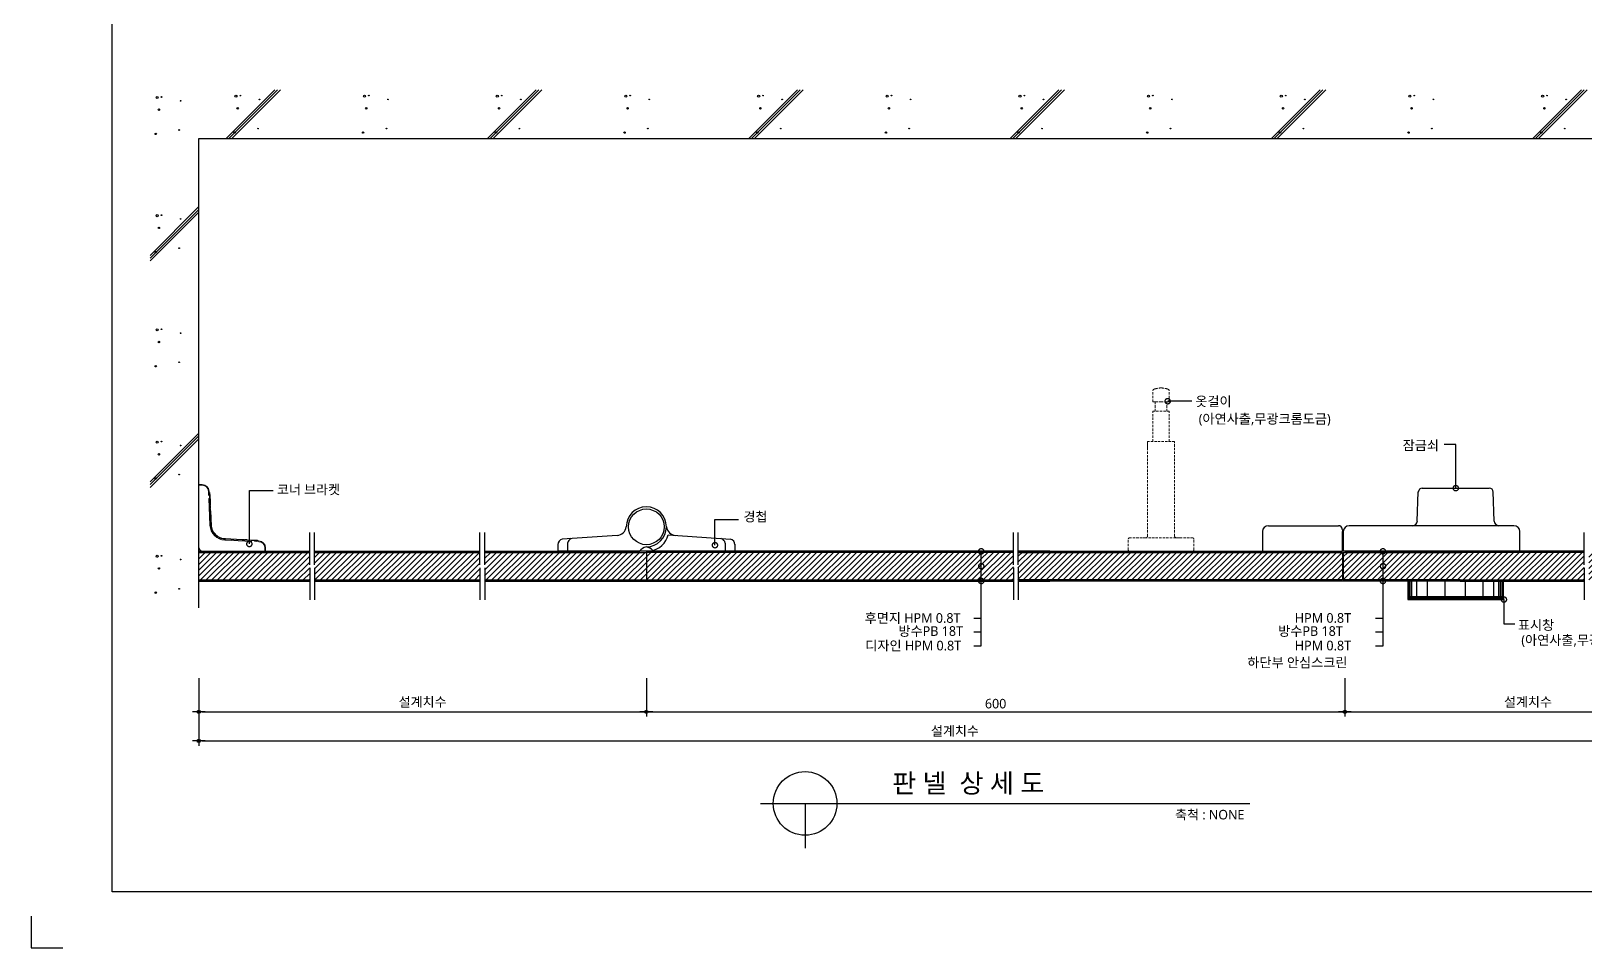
# Model space of a CAD drawing. Extents: x -256 to 8104, y -176 to 5714.
# Drawn here: x -256 to 4629, y -176 to 2705 of the extents above; entities that cross this region are included whole.
import ezdxf
from ezdxf.enums import TextEntityAlignment as Align

# ---------------------------------------------------------------- set-up
doc = ezdxf.new("R2010")
doc.units = 0
doc.header["$LTSCALE"] = 30
doc.linetypes.add('HIDDEN', pattern=[0.375, 0.25, -0.125])
doc.layers.get('0').update_dxf_attribs({"linetype": 'CONTINUOUS'})
doc.layers.get('DEFPOINTS').update_dxf_attribs({"linetype": 'CONTINUOUS'})
for name, color, linetype in [('02---제품선', 4, 'CONTINUOUS'), ('C', 2, 'CONTINUOUS'), ('DIM', 7, 'CONTINUOUS'), ('HID', 9, 'HIDDEN'), ('TIT', 3, 'CONTINUOUS'), ('경첩', 4, 'CONTINUOUS'), ('문자', 3, 'CONTINUOUS'), ('부자재', 4, 'CONTINUOUS'), ('잠금쇠(회전형)', 4, 'CONTINUOUS'), ('치수', 1, 'CONTINUOUS'), ('판넬', 2, 'CONTINUOUS'), ('해치', 8, 'CONTINUOUS')]:
    doc.layers.add(name, color=color, linetype=linetype)
doc.styles.add('돋움', font='malgun.ttf')
doc.dimstyles.new('10', dxfattribs={"dimscale": 10, "dimtxt": 3, "dimasz": 1, "dimexe": 1.5, "dimexo": 2, "dimgap": 1, "dimtad": 1, "dimdec": 0, "dimlunit": 6, "dimtxsty": '돋움', "dimblk": 'DIMDOT', "dimcen": -1, "dimdle": 1.5, "dimclrt": 3, "dimazin": 3, "dimtfac": 1, "dimtdec": 0, "dimtix": 1, "dimtmove": 2, "dimatfit": 3, "dimldrblk": 'DIMDOT', "dimarcsym": 0})
pattern_1 = [(45, (-193.499, 43.407), (-8.980256, 8.980256), [])]

# ---------------------------------------------------------------- blocks, each defined once
blk = doc.blocks.new('DIMDOT')
at = {"linetype": 'Continuous'}
blk.add_line((-2, 0), (2, 0), dxfattribs=at)
for radius in [0.5, 0.25]:
    blk.add_circle((0, 0), radius, dxfattribs=at)
blk = doc.blocks.new('*D39')
at = {"layer": 'DEFPOINTS', "color": 0}
for p in [(8459.9, 818.9), (9867, 818.9), (9867, 693.2)]:
    blk.add_point(p, dxfattribs=at)
at = {"layer": 'DIM', "color": 0, "lineweight": -2, "ltscale": 10}
for p, q in [((8459.9, 798.9), (8459.9, 678.2)), ((9867, 798.9), (9867, 678.2)), ((8469.9, 693.2), (9857, 693.2))]:
    blk.add_line(p, q, dxfattribs=at)
at = {"layer": 'DIM', "color": 0, "lineweight": -2, "xscale": 10, "yscale": 10, "zscale": 10, "rotation": 180}
blk.add_blockref('DIMDOT', (8459.9, 693.2), dxfattribs=at)
at = {"layer": 'DIM', "color": 0, "lineweight": -2, "xscale": 10, "yscale": 10, "zscale": 10}
blk.add_blockref('DIMDOT', (9867, 693.2), dxfattribs=at)
at = {"layer": 'DIM', "color": 3, "insert": (9163.5, 722.9), "char_height": 30, "attachment_point": 5, "style": '돋움'}
blk.add_mtext('설계치수', dxfattribs=at)
blk = doc.blocks.new('*D40')
at = {"layer": 'DEFPOINTS', "color": 0}
for p in [(8459.9, 818.9), (13213.8, 818.9), (13213.8, 601.8)]:
    blk.add_point(p, dxfattribs=at)
at = {"layer": 'DIM', "color": 0, "lineweight": -2, "ltscale": 10}
for p, q in [((8459.9, 798.9), (8459.9, 586.8)), ((13213.8, 798.9), (13213.8, 586.8)), ((8469.9, 601.8), (13203.8, 601.8))]:
    blk.add_line(p, q, dxfattribs=at)
at = {"layer": 'DIM', "color": 0, "lineweight": -2, "xscale": 10, "yscale": 10, "zscale": 10, "rotation": 180}
blk.add_blockref('DIMDOT', (8459.9, 601.8), dxfattribs=at)
at = {"layer": 'DIM', "color": 0, "lineweight": -2, "xscale": 10, "yscale": 10, "zscale": 10}
blk.add_blockref('DIMDOT', (13213.8, 601.8), dxfattribs=at)
at = {"layer": 'DIM', "color": 3, "insert": (10836.9, 631.4), "char_height": 30, "attachment_point": 5, "style": '돋움'}
blk.add_mtext('설계치수', dxfattribs=at)
blk = doc.blocks.new('_DOTSMALL')
at = {"color": 0, "linetype": 'ByBlock', "const_width": 0.5}
blk.add_lwpolyline([(-0.0625, 0, 1), (0.0625, 0, 1)], format="xyb", close=True, dxfattribs=at)
blk = doc.blocks.new('A$C63EC304E')
at = {"layer": '치수', "color": 1, "xscale": 2.5, "yscale": 2.5, "zscale": 2.5, "rotation": 234.3098741996962}
blk.add_blockref('_DOTSMALL', (0.31, 0.31), dxfattribs=at)
blk = doc.blocks.new('A$C2BC9653E')
at = {"layer": '치수', "xscale": 0.3333333333333333, "yscale": 0.3333333333333333, "zscale": 0.3333333333333333}
blk.add_blockref('A$C63EC304E', (0, 0), dxfattribs=at)
blk = doc.blocks.new('A$C7FC71301')
at = {"layer": '치수', "rotation": 180}
blk.add_blockref('A$C2BC9653E', (0.21, 0.21), dxfattribs=at)
blk = doc.blocks.new('A$C4A20372B')
at = {"layer": '치수'}
blk.add_blockref('A$C7FC71301', (0, 0), dxfattribs=at)
blk = doc.blocks.new('A$C566469F5')
at = {"layer": '치수'}
blk.add_blockref('A$C4A20372B', (0, 0), dxfattribs=at)
blk = doc.blocks.new('A$C7E317CD4')
at = {"layer": '해치', "xscale": 2, "yscale": 2, "zscale": 2}
blk.add_blockref('A$C566469F5', (0, 0), dxfattribs=at)
blk = doc.blocks.new('A$C601D7F27')
at = {"layer": '치수'}
blk.add_blockref('A$C7E317CD4', (0, 0), dxfattribs=at)
blk = doc.blocks.new('A$C38802C08')
at = {"layer": '치수'}
blk.add_blockref('A$C601D7F27', (0, 0), dxfattribs=at)
blk = doc.blocks.new('*D41')
at = {"layer": 'DEFPOINTS', "color": 0}
for p in [(12063, 818.9), (13213.8, 818.9), (13213.8, 693.2)]:
    blk.add_point(p, dxfattribs=at)
at = {"layer": 'DIM', "color": 0, "lineweight": -2, "ltscale": 10}
for p, q in [((12063, 798.9), (12063, 678.2)), ((13213.8, 798.9), (13213.8, 678.2)), ((12073, 693.2), (13203.8, 693.2))]:
    blk.add_line(p, q, dxfattribs=at)
at = {"layer": 'DIM', "color": 0, "lineweight": -2, "xscale": 10, "yscale": 10, "zscale": 10, "rotation": 180}
blk.add_blockref('DIMDOT', (12063, 693.2), dxfattribs=at)
at = {"layer": 'DIM', "color": 0, "lineweight": -2, "xscale": 10, "yscale": 10, "zscale": 10}
blk.add_blockref('DIMDOT', (13213.8, 693.2), dxfattribs=at)
at = {"layer": 'DIM', "color": 3, "insert": (12638.4, 722.9), "char_height": 30, "attachment_point": 5, "style": '돋움'}
blk.add_mtext('설계치수', dxfattribs=at)
blk = doc.blocks.new('*D42')
at = {"layer": 'DEFPOINTS', "color": 0}
for p in [(9867, 818.9), (12063, 818.9), (12063, 693.2)]:
    blk.add_point(p, dxfattribs=at)
at = {"layer": 'DIM', "color": 0, "lineweight": -2, "ltscale": 10}
for p, q in [((9867, 798.9), (9867, 678.2)), ((12063, 798.9), (12063, 678.2)), ((9877, 693.2), (12053, 693.2))]:
    blk.add_line(p, q, dxfattribs=at)
at = {"layer": 'DIM', "color": 0, "lineweight": -2, "xscale": 10, "yscale": 10, "zscale": 10, "rotation": 180}
blk.add_blockref('DIMDOT', (9867, 693.2), dxfattribs=at)
at = {"layer": 'DIM', "color": 0, "lineweight": -2, "xscale": 10, "yscale": 10, "zscale": 10}
blk.add_blockref('DIMDOT', (12063, 693.2), dxfattribs=at)
at = {"layer": 'DIM', "color": 3, "insert": (10965, 718.7), "char_height": 30, "attachment_point": 5, "style": '돋움'}
blk.add_mtext('600', dxfattribs=at)
blk = doc.blocks.new('A$C06B31977')
for p, q in [((1.26, 11.06), (1.26, 21.17)), ((1.26, 10.11), (1.26, 0))]:
    blk.add_line(p, q)
blk = doc.blocks.new('DESIGN-01', base_point=(8188.6, 127.1))
at = {"layer": '해치', "transparency": 33554687}
h = blk.add_hatch(dxfattribs=at)
h.set_pattern_fill('ANSI31', color=256, scale=4, style=0)
h.set_pattern_definition(pattern_1)
h.paths.add_polyline_path([(8808.9, 1145.9), (8808.9, 1155.5), (8808.9, 1194.2), (8459.9, 1194.2), (8459.9, 1107.6), (8808.9, 1107.6)])
h.paths.add_polyline_path([(8823.6, 1145.9), (8823.6, 1155.5), (8823.6, 1194.2), (9344, 1194.2), (9344, 1145.9), (9344, 1107.6), (8823.6, 1107.6)])
at = {"layer": '해치'}
h = blk.add_hatch(dxfattribs=at)
h.set_pattern_fill('ANSI31', color=256, scale=4)
h.set_pattern_definition(pattern_1)
h.paths.add_polyline_path([(9867, 1107.6), (9867, 1194.2), (9358.6, 1194.2), (9358.6, 1107.6)])
at = {"layer": '해치', "transparency": 33554687}
h = blk.add_hatch(dxfattribs=at)
h.set_pattern_fill('ANSI31', color=256, scale=4)
h.set_pattern_definition(pattern_1)
h.paths.add_polyline_path([(9867, 1194.2), (9867, 1107.6), (10920, 1107.6), (10920, 1148.8, -0.610943), (10918.3, 1152.1, -0.241509), (10920, 1153), (10920, 1194.2)])
h = blk.add_hatch(dxfattribs=at)
h.set_pattern_fill('ANSI31', color=256, scale=4)
h.set_pattern_definition(pattern_1)
h.paths.add_polyline_path([(11020.7, 1194.2), (10920, 1194.2), (10920, 1153, -0.610943), (10921.7, 1149.7, -0.241509), (10920, 1148.8), (10920, 1107.6), (11020.7, 1107.6)])
h = blk.add_hatch(dxfattribs=at)
h.set_pattern_fill('ANSI31', color=256, scale=4)
h.set_pattern_definition(pattern_1)
h.paths.add_polyline_path([(12055, 1107.6), (12055, 1194.2), (11134.9, 1194.2), (11035.3, 1194.2), (11035.3, 1155.5), (11035.3, 1145.9), (11035.3, 1107.6), (11134.9, 1107.6)])
h = blk.add_hatch(dxfattribs=at)
h.set_pattern_fill('ANSI31', color=256, scale=4, style=0)
h.set_pattern_definition(pattern_1)
h.paths.add_polyline_path([(12829.9, 1145.9), (12829.9, 1155.5), (12829.9, 1194.2), (13213.8, 1194.2), (13213.8, 1107.6), (12829.9, 1107.6)])
edge = h.paths.add_edge_path()
edge.add_line((12815.3, 1145.9), (12815.3, 1155.5))
edge.add_line((12815.3, 1155.5), (12815.3, 1194.2))
edge.add_line((12815.3, 1194.2), (12182.8, 1194.2))
edge.add_line((12182.8, 1194.2), (12182.8, 1153))
edge.add_arc((12182.8, 1150.9), 2.08, -35.6901, 90, ccw=False)
edge.add_arc((12182.8, 1150.9), 2.08, 270, 324.3099, ccw=False)
edge.add_line((12182.8, 1148.8), (12182.8, 1107.6))
edge.add_line((12182.8, 1107.6), (12815.3, 1107.6))
edge.add_line((12815.3, 1107.6), (12815.3, 1145.9))
h.paths.add_polyline_path([(12058, 1194.2), (12058, 1107.6), (12182.8, 1107.6), (12182.8, 1148.8, -0.610943), (12181.1, 1152.1, -0.241509), (12182.8, 1153), (12182.8, 1194.2)])
h.paths.add_polyline_path([(13631.5, 1194.2), (13213.8, 1194.2), (13213.8, 1107.6), (13631.5, 1107.6)])
for p, q in [((8459.9, 2494.6), (13631.5, 2494.6)), ((8459.9, 1019.6), (8459.9, 2494.6))]:
    blk.add_line(p, q)
at = {"color": 2}
for p, q in [((9867, 1197.6), (9867, 1104.2)), ((12055, 1194.2), (12055, 1107.6)), ((12058, 1194.2), (12058, 1107.6)), ((7932.7, 51.3), (7932.7, -48.7)), ((7932.7, 51.3), (7932.7, -48.7)), ((7932.7, 51.3), (7932.7, -48.7)), ((7932.7, 51.3), (7932.7, -48.7)), ((7932.7, -48.7), (8032.7, -48.7))]:
    blk.add_line(p, q, dxfattribs=at)
for points in [[(8187.9, 5665.5), (15440.2, 5665.5), (15440.2, 127.2), (8187.9, 127.2)], [(8187.9, 5665.5), (15440.2, 5665.5), (15440.2, 127.2), (8187.9, 127.2)], [(8187.9, 5665.5), (16169.8, 5665.5), (16169.8, 127.2), (8187.9, 127.2)]]:
    blk.add_lwpolyline(points, close=True, dxfattribs=at)
at = {"layer": '02---제품선'}
for p, q in [((12290.6, 1292.7), (12293.8, 1384.1)), ((12306.2, 1396.1), (12516.8, 1396.1)), ((12532.4, 1292.7), (12529.2, 1384.1)), ((11822.3, 1278.2), (12042.5, 1278.2)), ((12262.7, 1278.2), (12076.6, 1278.2)), ((12275.7, 1278.2), (12262.7, 1278.2)), ((12547.4, 1278.2), (12275.7, 1278.2)), ((12594.5, 1278.2), (12547.4, 1278.2)), ((11803.7, 1259.6), (11803.7, 1197.6)), ((12055, 1265.8), (12055, 1197.6)), ((12055, 1197.6), (12055, 1259.6)), ((12058, 1259.6), (12058, 1197.6)), ((12613.1, 1197.6), (12613.1, 1259.6)), ((11803.7, 1197.6), (12055, 1197.6)), ((12613.1, 1197.6), (12058, 1197.6))]:
    blk.add_line(p, q, dxfattribs=at)
for centre, radius, start, end in [((12306.2, 1383.6), 12.4, 90, 178), ((12516.8, 1383.6), 12.4, 2, 90), ((11822.3, 1259.6), 18.6, 90, 180), ((12042.5, 1265.8), 12.4, 0, 90), ((12076.6, 1259.6), 18.6, 90, 180), ((12275.7, 1293.2), 15, 270, 358), ((12547.4, 1293.2), 15, 182, 270), ((12594.5, 1259.6), 18.6, 0, 90)]:
    blk.add_arc(centre, radius, start, end, dxfattribs=at)
at = {"layer": 'C'}
for p, q in [((8459.9, 1194.2), (8808.9, 1194.2)), ((8823.6, 1194.2), (9344, 1194.2)), ((9358.6, 1194.2), (9867, 1194.2)), ((11020.7, 1194.2), (9867, 1194.2)), ((11035.3, 1194.2), (12055, 1194.2)), ((11134.9, 1194.2), (11035.3, 1194.2)), ((12058, 1194.2), (12425, 1194.2)), ((12815.3, 1194.2), (12425, 1194.2)), ((8459.9, 1107.6), (8808.9, 1107.6)), ((8823.6, 1107.6), (9344, 1107.6)), ((9358.6, 1107.6), (9883.2, 1107.6)), ((9867, 1107.6), (11020.7, 1107.6)), ((12055, 1107.6), (11035.3, 1107.6)), ((11035.3, 1107.6), (11134.9, 1107.6)), ((12425, 1107.6), (12058, 1107.6)), ((12425, 1107.6), (12815.3, 1107.6))]:
    blk.add_line(p, q, dxfattribs=at)
at = {"layer": 'HID', "lineweight": 15}
for p, q in [((11459.1, 1667.7), (11459.1, 1703.2)), ((11459.1, 1667.7), (11467, 1667.7)), ((11467, 1667.7), (11485, 1667.7)), ((11467, 1667.7), (11467, 1637.9)), ((11503.1, 1667.7), (11485, 1667.7)), ((11511, 1667.7), (11503.1, 1667.7)), ((11503.1, 1667.7), (11503.1, 1637.9)), ((11511, 1667.7), (11511, 1703.2)), ((11459.1, 1542.8), (11459.1, 1637.9)), ((11511, 1637.9), (11459.1, 1637.9)), ((11511, 1542.8), (11511, 1637.9)), ((11527.7, 1542.8), (11442.3, 1542.8)), ((11442.3, 1519.1), (11442.3, 1542.8)), ((11442.3, 1245.2), (11442.3, 1542.8)), ((11527.7, 1245.2), (11527.7, 1542.8)), ((11381.8, 1202.6), (11381.8, 1235.2)), ((11437.3, 1240.2), (11386.8, 1240.2)), ((11542.7, 1240.2), (11427.3, 1240.2)), ((11532.7, 1240.2), (11583.2, 1240.2)), ((11588.2, 1202.6), (11588.2, 1235.2)), ((11583.2, 1197.6), (11386.8, 1197.6)), ((12136.6, 1197.6), (12168.3, 1197.6)), ((12168.3, 1197.6), (12358.3, 1197.6))]:
    blk.add_line(p, q, dxfattribs=at)
for centre, radius, start, end in [((11490, 1625.8), 85.6, 93.3455, 106.4545), ((11480, 1625.8), 85.6, 73.5455, 86.6545), ((11467.8, 1698), 10.2, 101.3021, 148.9655), ((11502.3, 1698), 10.2, 31.0345, 78.6979), ((11386.8, 1235.2), 5, 90, 180), ((11437.3, 1245.2), 5, 270, 0), ((11532.7, 1245.2), 5, 180, 270), ((11583.2, 1235.2), 5, 0, 90), ((11386.8, 1202.6), 5, 180, 270), ((11583.2, 1202.6), 5, 270, 0)]:
    blk.add_arc(centre, radius, start, end, dxfattribs=at)
at = {"layer": 'TIT', "color": 7}
for p, q in [((10226, 405.3), (11763.8, 405.3)), ((10366, 405.3), (10366, 265.3))]:
    blk.add_line(p, q, dxfattribs=at)
blk.add_circle((10366, 405.3), 100, dxfattribs=at)
at = {"layer": '경첩', "color": 4, "linetype": 'Continuous', "lineweight": 15}
for p, q in [((8459.9, 1407.6), (8470.5, 1407.6)), ((8459.9, 1405.2), (8459.9, 1407.6)), ((8459.9, 1385.2), (8459.9, 1405.2)), ((8470.5, 1405.2), (8459.9, 1405.2)), ((8459.9, 1381.9), (8459.9, 1384.2)), ((8459.9, 1381.9), (8459.9, 1211.6)), ((8470.5, 1405.2), (8470.5, 1407.6)), ((8490.8, 1373), (8490.1, 1386.5)), ((8492.4, 1386.7), (8493.5, 1363.3)), ((8494.2, 1382), (8492.7, 1380.5)), ((8495.3, 1376.5), (8493, 1374.2)), ((8495.3, 1376.5), (8496.5, 1351.3)), ((8495.2, 1279.5), (8491.2, 1363.2)), ((8493.5, 1363.3), (8497.5, 1279.6)), ((8496.5, 1351.3), (8494.2, 1349)), ((8496.8, 1344.9), (8494.5, 1342.7)), ((8496.9, 1341.8), (8494.7, 1339.6)), ((8497.2, 1335.5), (8495, 1333.3)), ((8497.3, 1332.3), (8495.1, 1330.1)), ((8496.9, 1341.8), (8497.2, 1335.5)), ((8497.3, 1332.3), (8498.6, 1305.6)), ((8498.6, 1305.6), (8496.4, 1303.3)), ((8498.6, 1305.5), (8496.4, 1303.3)), ((8498.8, 1301.5), (8496.6, 1299.3)), ((8498.9, 1299.3), (8496.7, 1297.1)), ((8499.3, 1290.7), (8497.1, 1288.5)), ((8499.4, 1289.8), (8497.1, 1287.6)), ((8499.5, 1286.7), (8497.3, 1284.4)), ((8499.5, 1285.7), (8497.3, 1283.5)), ((8500, 1277.2), (8497.9, 1275.1)), ((8500.3, 1275.1), (8498.3, 1273.1)), ((8498.6, 1305.5), (8498.8, 1301.5)), ((8498.9, 1299.3), (8499.3, 1290.7)), ((8500.9, 1271.7), (8499, 1269.7)), ((8499.1, 1269.7), (8501, 1271.6)), ((8499.3, 1290.7), (8499.4, 1289.8)), ((8499.4, 1289.8), (8499.5, 1286.7)), ((8499.5, 1286.7), (8499.5, 1285.7)), ((8499.5, 1285.7), (8499.8, 1279.7)), ((8502.4, 1266.8), (8500.6, 1265)), ((8503.9, 1263), (8502.2, 1261.3)), ((8505, 1260.8), (8503.3, 1259.1)), ((8507.5, 1256.7), (8505.8, 1255.1)), ((8508.9, 1254.8), (8507.2, 1253.2)), ((8519.1, 1245.2), (8517.4, 1243.5)), ((8521.1, 1243.9), (8519.4, 1242.2)), ((8525.4, 1241.6), (8523.6, 1239.8)), ((8527.7, 1240.6), (8525.9, 1238.8)), ((8532.6, 1238.9), (8530.7, 1237.1)), ((8625.6, 1228.9), (8541.8, 1232.8)), ((8541.9, 1235.2), (8625.7, 1231.2)), ((8542, 1237.5), (8544.3, 1237.4)), ((8542, 1237.5), (8597.8, 1234.9)), ((8544.3, 1237.4), (8542, 1235.1)), ((8597.8, 1234.9), (8595.6, 1232.6)), ((8604.1, 1234.6), (8601.9, 1232.3)), ((8607.3, 1234.4), (8605.1, 1232.2)), ((8613.6, 1234.1), (8611.4, 1231.9)), ((8613.6, 1234.1), (8643.6, 1232.7)), ((8625.7, 1231.2), (8649, 1230.1)), ((8648.9, 1227.8), (8635.4, 1228.4)), ((8644.4, 1231.9), (8642.9, 1230.4)), ((8644.4, 1231.9), (8643.6, 1232.7)), ((8473.9, 1197.6), (8644.2, 1197.6)), ((8646.6, 1197.6), (8644.2, 1197.6)), ((8667.6, 1197.6), (8647.5, 1197.6)), ((8667.6, 1197.6), (8667.6, 1208.2)), ((8667.6, 1208.2), (8669.9, 1208.2)), ((8669.9, 1197.6), (8667.6, 1197.6)), ((8669.9, 1208.2), (8669.9, 1197.6))]:
    blk.add_line(p, q, dxfattribs=at)
at = {"layer": '경첩', "color": 4, "linetype": 'Continuous', "lineweight": 15, "flags": 128}
for points in [[(8490.1, 1386.5), (8490.6, 1386.6), (8491, 1386.6), (8491.4, 1386.6), (8491.8, 1386.6), (8492.1, 1386.6), (8492.3, 1386.6), (8492.4, 1386.6), (8492.4, 1386.7)], [(8495, 1381.2), (8494.9, 1381.4), (8494.7, 1381.6), (8494.6, 1381.7), (8494.4, 1381.8), (8494.4, 1381.9), (8494.3, 1382), (8494.3, 1382), (8494.2, 1382)], [(8495, 1381.2), (8495.1, 1380.2), (8495.1, 1379.1), (8495.2, 1377.8), (8495.3, 1376.5)], [(8493.5, 1363.3), (8493.5, 1363.3), (8493.4, 1363.3), (8493.2, 1363.3), (8492.9, 1363.3), (8492.5, 1363.3), (8492.1, 1363.3), (8491.7, 1363.2), (8491.2, 1363.2)], [(8496.5, 1351.3), (8496.5, 1350), (8496.6, 1348.8), (8496.6, 1347.8), (8496.7, 1346.8), (8496.7, 1346), (8496.7, 1345.4), (8496.7, 1345.1), (8496.8, 1344.9)], [(8497.5, 1279.6), (8497.5, 1279.6), (8497.3, 1279.6), (8497.1, 1279.6), (8496.8, 1279.5), (8496.5, 1279.5), (8496.1, 1279.5), (8495.6, 1279.5), (8495.2, 1279.5)], [(8498.6, 1305.6), (8498.6, 1305.6), (8498.6, 1305.5)], [(8498.8, 1301.5), (8498.8, 1300.8), (8498.9, 1300.1), (8498.9, 1299.3)], [(8500, 1277.2), (8500.2, 1275.7), (8500.3, 1275.1)], [(8500.9, 1271.7), (8500.9, 1271.7), (8500.9, 1271.7)], [(8541.9, 1235.2), (8541.9, 1235.1), (8541.9, 1235), (8541.9, 1234.8), (8541.9, 1234.5), (8541.9, 1234.1), (8541.8, 1233.7), (8541.8, 1233.3), (8541.8, 1232.8)], [(8597.8, 1234.9), (8598.9, 1234.8), (8600, 1234.7), (8601, 1234.7), (8601.9, 1234.7), (8602.7, 1234.6), (8603.3, 1234.6), (8603.8, 1234.6), (8604, 1234.6), (8604.1, 1234.6)], [(8607.3, 1234.4), (8607.4, 1234.4), (8607.8, 1234.4), (8608.4, 1234.4), (8609.1, 1234.3), (8610.1, 1234.3), (8611.2, 1234.2), (8612.4, 1234.2), (8613.6, 1234.1)], [(8625.7, 1231.2), (8625.7, 1231.2), (8625.7, 1231), (8625.6, 1230.8), (8625.6, 1230.5), (8625.6, 1230.2), (8625.6, 1229.8), (8625.6, 1229.3), (8625.6, 1228.9)], [(8648.9, 1227.8), (8648.9, 1228.2), (8648.9, 1228.7), (8648.9, 1229.1), (8649, 1229.4), (8649, 1229.7), (8649, 1229.9), (8649, 1230.1), (8649, 1230.1)]]:
    blk.add_lwpolyline(points, dxfattribs=at)
at = {"layer": '경첩', "color": 4, "linetype": 'Continuous', "lineweight": 15}
for centre, radius, start, end in [((8470.5, 1385.6), 21.9, 2.6983, 90), ((8470.5, 1385.6), 19.6, 2.6983, 90), ((8544.1, 1281.8), 49, 182.6983, 267.3017), ((8544.1, 1281.8), 46.7, 182.6983, 267.3017), ((8544.1, 1281.8), 44.3, 182.6983, 185.9088), ((8544.1, 1281.8), 44.3, 188.6056, 193.1623), ((8544.1, 1281.8), 44.3, 193.2431, 199.766), ((8544.1, 1281.8), 44.3, 199.766, 204.9948), ((8544.1, 1281.8), 44.3, 208.1736, 214.3849), ((8544.1, 1281.8), 44.3, 214.3855, 217.4388), ((8544.1, 1281.8), 44.3, 217.4392, 235.6151), ((8544.1, 1281.7), 44.3, 235.6142, 238.7009), ((8544.1, 1281.8), 44.3, 238.7002, 245.0052), ((8544.1, 1281.8), 44.3, 248.2494, 255.0002), ((8544.1, 1281.8), 44.3, 255, 267.3017), ((8648, 1208.2), 19.6, 0, 87.3017), ((8648, 1208.2), 21.9, 0, 87.3017), ((8473.9, 1211.6), 14, 180, 270)]:
    blk.add_arc(centre, radius, start, end, dxfattribs=at)
at = {"layer": '부자재'}
for p, q in [((9774.8, 1247.6), (9602, 1235.5)), ((9619, 1223.7), (9619, 1197.6)), ((9935.8, 1249.6), (10131.7, 1235.6)), ((10115.1, 1223.7), (10115.1, 1197.6)), ((9589, 1219.6), (9589, 1197.6)), ((9867, 1197.6), (9589, 1197.6)), ((9881.2, 1197.6), (10145.1, 1197.6)), ((10145.1, 1219.6), (10145.1, 1197.6))]:
    blk.add_line(p, q, dxfattribs=at)
at = {"layer": '부자재', "color": 1}
blk.add_circle((9867, 1274.6), 56.2, dxfattribs=at)
at = {"layer": '부자재'}
for centre, radius, start, end in [((9867, 1274.6), 63, 270, 180), ((9773.2, 1278.6), 31, 272.9231, 352.4724), ((9960.8, 1278.6), 31, 187.5276, 267.0769), ((9605.7, 1219.2), 16.8, 101.7765, 181.6712), ((9639.4, 1218.1), 21.2, 113.4077, 164.5497), ((9869.2, 1266.2), 68.6, 280.084, 345.9792), ((10094.6, 1218.1), 21.2, 15.4503, 67.3004), ((10128.3, 1219.2), 16.8, 358.3288, 78.2235), ((9875.6, 1173), 39.5, 102.5267, 141.5475), ((9858.4, 1173), 39.5, 43.1003, 77.4733)]:
    blk.add_arc(centre, radius, start, end, dxfattribs=at)
at = {"layer": '잠금쇠(회전형)', "linetype": 'Continuous', "lineweight": 15}
for p, q in [((12261.3, 1103.6), (12561.7, 1103.6)), ((12261.3, 1103.6), (12261.3, 1055.2)), ((12262.2, 1103.6), (12262.2, 1055.2)), ((12561.7, 1103.6), (12561.7, 1055.2)), ((12260.3, 1055.2), (12562.7, 1055.2)), ((12260.3, 1045.9), (12260.3, 1055.2)), ((12260.3, 1046.2), (12562.7, 1046.2)), ((12562.7, 1045.9), (12562.7, 1055.2))]:
    blk.add_line(p, q, dxfattribs=at)
at = {"layer": '치수'}
for p, q in [((11582, 1669.1), (11505.9, 1669.1)), ((12411.5, 1533.3), (12374.9, 1533.3)), ((12411.5, 1396.1), (12411.5, 1533.3)), ((8619.4, 1389.2), (8693.5, 1389.2)), ((8619.4, 1220.8), (8619.4, 1389.2)), ((10082.6, 1216.8), (10082.6, 1297.7)), ((10082.6, 1297.7), (10156.8, 1297.7)), ((10920, 901), (10920, 1197.6)), ((12182.8, 901), (12182.8, 1197.6)), ((12562.7, 1045.9), (12562.7, 970.2)), ((10896.2, 987.8), (10920, 987.8)), ((12159, 987.8), (12182.8, 987.8)), ((10896.2, 944.2), (10920, 944.2)), ((12159, 944.2), (12182.8, 944.2)), ((12562.7, 970.2), (12597, 970.2)), ((10896.2, 901), (10920, 901)), ((12159, 901), (12182.8, 901))]:
    blk.add_line(p, q, dxfattribs=at)
at = {"layer": '판넬', "color": 1}
for p, q in [((8459.9, 1197.6), (8808.9, 1197.6)), ((8823.6, 1197.6), (9344, 1197.6)), ((9358.6, 1197.6), (9846.6, 1197.6)), ((11020.7, 1197.6), (9867, 1197.6)), ((11035.3, 1197.6), (12053, 1197.6)), ((11134.9, 1197.6), (11035.3, 1197.6)), ((12063, 1197.6), (12425, 1197.6)), ((12815.3, 1197.6), (12425, 1197.6)), ((8459.9, 1104.2), (8808.9, 1104.2)), ((8823.6, 1104.2), (9344, 1104.2)), ((9358.6, 1104.2), (9886.6, 1104.2)), ((9867, 1104.2), (11020.7, 1104.2)), ((12058, 1104.2), (11035.3, 1104.2)), ((11035.3, 1104.2), (11134.9, 1104.2)), ((12425, 1104.2), (12058, 1104.2)), ((12425, 1104.2), (12815.3, 1104.2))]:
    blk.add_line(p, q, dxfattribs=at)
at = {"layer": '해치'}
for p, q in [((8545.8, 2494.6), (8698.9, 2647.7)), ((8563.5, 2494.6), (8716.6, 2647.7)), ((9367.4, 2494.6), (9520.5, 2647.7)), ((9385, 2494.6), (9538.2, 2647.7)), ((10189, 2494.6), (10342.1, 2647.7)), ((10206.6, 2494.6), (10359.7, 2647.7)), ((11010.5, 2494.6), (11163.7, 2647.7)), ((11028.2, 2494.6), (11181.3, 2647.7)), ((11832.1, 2494.6), (11985.2, 2647.7)), ((11849.8, 2494.6), (12002.9, 2647.7)), ((12653.7, 2494.6), (12806.8, 2647.7)), ((12671.3, 2494.6), (12824.5, 2647.7)), ((8306.8, 2127.7), (8459.9, 2280.8)), ((8306.8, 2110), (8459.9, 2263.2)), ((8306.8, 1416.1), (8459.9, 1569.2)), ((8306.8, 1398.4), (8459.9, 1551.5)), ((12264.1, 1103.6), (12264.1, 1055.2)), ((12267.1, 1103.6), (12267.1, 1055.2)), ((12272.2, 1103.6), (12272.2, 1055.2)), ((12288.5, 1103.6), (12288.5, 1055.2)), ((12321.9, 1103.6), (12321.9, 1055.2)), ((12377.4, 1103.6), (12377.4, 1055.2)), ((12441.1, 1103.6), (12441.1, 1055.2)), ((12496.6, 1103.6), (12496.6, 1055.2)), ((12530, 1103.6), (12530, 1055.2)), ((12546.3, 1103.6), (12546.3, 1055.2)), ((12550.8, 1103.6), (12550.8, 1055.2)), ((12556, 1103.6), (12556, 1055.2)), ((12559, 1103.6), (12559, 1055.2)), ((12560.8, 1103.6), (12560.8, 1055.2)), ((12260.3, 1052.1), (12562.7, 1052.1)), ((12260.3, 1050.6), (12562.7, 1050.6)), ((12260.3, 1049), (12562.7, 1049)), ((12260.3, 1048.1), (12562.7, 1048.1)), ((12260.3, 1047.2), (12562.7, 1047.2)), ((12260.3, 1045.9), (12562.7, 1045.9))]:
    blk.add_line(p, q, dxfattribs=at)
at = {"layer": '해치', "color": 2}
for p, q in [((8554.6, 2494.6), (8707.8, 2647.7)), ((9376.2, 2494.6), (9529.3, 2647.7)), ((10197.8, 2494.6), (10350.9, 2647.7)), ((11019.4, 2494.6), (11172.5, 2647.7)), ((11840.9, 2494.6), (11994.1, 2647.7)), ((12662.5, 2494.6), (12815.6, 2647.7)), ((8306.8, 2118.9), (8459.9, 2272)), ((8306.8, 1407.2), (8459.9, 1560.4))]:
    blk.add_line(p, q, dxfattribs=at)
at = {"layer": '해치'}
for centre, radius in [((8328.9, 2623.8), 3.36), ((8342.8, 2625.3), 1.12), ((8402.8, 2613.4), 1.12), ((8576.7, 2628.1), 3.36), ((8582.3, 2589.8), 2.24), ((8590.6, 2629.7), 1.12), ((8650.6, 2617.8), 1.12), ((8980.8, 2628.1), 3.36), ((8986.4, 2589.8), 2.24), ((8994.7, 2629.7), 1.12), ((9054.7, 2617.8), 1.12), ((9398.3, 2628.1), 3.36), ((9403.9, 2589.8), 2.24), ((9412.2, 2629.7), 1.12), ((9472.2, 2617.8), 1.12), ((9802.3, 2628.1), 3.36), ((9807.9, 2589.8), 2.24), ((9816.2, 2629.7), 1.12), ((9876.2, 2617.8), 1.12), ((10219.9, 2628.1), 3.36), ((10225.5, 2589.8), 2.24), ((10233.8, 2629.7), 1.12), ((10293.8, 2617.8), 1.12), ((10623.9, 2628.1), 3.36), ((10629.5, 2589.8), 2.24), ((10637.8, 2629.7), 1.12), ((10697.8, 2617.8), 1.12), ((11041.5, 2628.1), 3.36), ((11047.1, 2589.8), 2.24), ((11055.4, 2629.7), 1.12), ((11115.4, 2617.8), 1.12), ((11445.5, 2628.1), 3.36), ((11451.1, 2589.8), 2.24), ((11459.4, 2629.7), 1.12), ((11519.4, 2617.8), 1.12), ((11863, 2628.1), 3.36), ((11868.6, 2589.8), 2.24), ((11876.9, 2629.7), 1.12), ((11936.9, 2617.8), 1.12), ((12267.1, 2628.1), 3.36), ((12272.7, 2589.8), 2.24), ((12281, 2629.7), 1.12), ((12341, 2617.8), 1.12), ((12684.6, 2628.1), 3.36), ((12690.2, 2589.8), 2.24), ((12698.5, 2629.7), 1.12), ((12758.5, 2617.8), 1.12), ((8334.5, 2585.4), 2.24), ((8324.9, 2509.3), 2.24), ((8398.3, 2521.6), 1.12), ((8572.7, 2513.7), 2.24), ((8646.2, 2526), 1.12), ((8976.7, 2513.7), 2.24), ((9050.2, 2526), 1.12), ((9394.3, 2513.7), 2.24), ((9467.7, 2526), 1.12), ((9798.3, 2513.7), 2.24), ((9871.7, 2526), 1.12), ((10215.9, 2513.7), 2.24), ((10289.3, 2526), 1.12), ((10619.9, 2513.7), 2.24), ((10693.3, 2526), 1.12), ((11037.4, 2513.7), 2.24), ((11110.9, 2526), 1.12), ((11441.5, 2513.7), 2.24), ((11514.9, 2526), 1.12), ((11859, 2513.7), 2.24), ((11932.5, 2526), 1.12), ((12263, 2513.7), 2.24), ((12336.5, 2526), 1.12), ((12680.6, 2513.7), 2.24), ((12754, 2526), 1.12), ((8328.9, 2252.4), 3.36), ((8342.8, 2254), 1.12), ((8334.5, 2214.1), 2.24), ((8402.8, 2242.1), 1.12), ((8398.3, 2150.3), 1.12), ((8324.9, 2138), 2.24), ((8328.9, 1893.7), 3.36), ((8334.5, 1855.4), 2.24), ((8342.8, 1895.3), 1.12), ((8402.8, 1883.4), 1.12), ((8324.9, 1779.3), 2.24), ((8398.3, 1791.6), 1.12), ((8328.9, 1540.8), 3.36), ((8342.8, 1542.4), 1.12), ((8402.8, 1530.4), 1.12), ((8334.5, 1502.5), 2.24), ((8324.9, 1426.4), 2.24), ((8398.3, 1438.7), 1.12), ((8328.9, 1182.1), 3.36), ((8342.8, 1183.7), 1.12), ((8402.8, 1171.7), 1.12), ((8334.5, 1143.8), 2.24), ((8398.3, 1080), 1.12), ((8324.9, 1067.7), 2.24)]:
    blk.add_circle(centre, radius, dxfattribs=at)
at = {"xscale": 10, "yscale": 10, "zscale": 10}
for p in [(8796.4, 1044.8), (8811, 1044.8), (9331.4, 1044.8), (9346.1, 1044.8), (11008.1, 1044.8), (11022.8, 1044.8), (12802.7, 1044.8)]:
    blk.add_blockref('A$C06B31977', p, dxfattribs=at)
at = {"layer": '치수', "xscale": 20, "yscale": 20, "zscale": 20}
for p in [(8614.7, 1216.4), (10078.4, 1212.6)]:
    blk.add_blockref('A$C38802C08', p, dxfattribs=at)
at = {"layer": '해치', "yscale": 20, "zscale": 20}
for p, xscale in [((11510.1, 1665), -20), ((12407.4, 1391.9), 20), ((12558.6, 1041.8), 20)]:
    blk.add_blockref('A$C38802C08', p, dxfattribs=dict(at, xscale=xscale))
at = {"layer": '해치', "xscale": 20, "yscale": 20, "zscale": 20, "rotation": 90}
for p in [(10924, 1193.4), (12186.8, 1193.4), (10924.1, 1146.7), (12187, 1146.7), (10924, 1100.1), (12186.8, 1100.1)]:
    blk.add_blockref('A$C38802C08', p, dxfattribs=at)
at = {"layer": 'TIT', "style": '돋움'}
blk.add_text('판 넬  상 세 도', height=60, dxfattribs=at).set_placement((11117.8, 438.9), align=Align.RIGHT)
blk.add_text('축척 : NONE', height=30, dxfattribs=at).set_placement((11529.2, 355.1))
at = {"layer": '문자', "style": '돋움'}
for s, height, p in [('옷걸이', 30.34, (11649.8, 1669)), ('(아연사출,무광크롬도금)', 30.337, (11810.9, 1612.6)), ('잠금쇠', 30.34, (12301.7, 1530.9)), ('후면지 HPM 0.8T', 30.337, (10703.9, 988.5)), ('HPM 0.8T', 30.34, (11994, 988.2)), ('표시창', 30.34, (12663.9, 966.3)), ('방수PB 18T', 30.34, (10761, 947.4)), ('방수PB 18T', 30.34, (11954.9, 947.4)), ('(아연사출,무광크롬도금)', 30.337, (12825, 917.5)), ('디자인 HPM 0.8T', 30.337, (10706, 901.7)), ('HPM 0.8T', 30.34, (11994, 901.5)), ('하단부 안심스크린', 30.34, (11913.6, 848.6))]:
    blk.add_text(s, height=height, dxfattribs=at).set_placement(p, align=Align.MIDDLE)
for s, p in [('코너 브라켓', (8705.7, 1376.9)), ('경첩', (10172.4, 1291.5))]:
    blk.add_text(s, height=30, dxfattribs=at).set_placement(p)
at = {"layer": 'DIM', "ltscale": 10}
for base, p1, p2, text, picture, middle in [((9867, 693.2), (8459.9, 818.9), (9867, 818.9), '설계치수', '*D39', (9163.5, 722.9)), ((13213.8, 601.8), (8459.9, 818.9), (13213.8, 818.9), '설계치수', '*D40', (10836.9, 631.4)), ((12063, 693.2), (9867, 818.9), (12063, 818.9), '600', '*D42', (10965, 718.7)), ((13213.8, 693.2), (12063, 818.9), (13213.8, 818.9), '설계치수', '*D41', (12638.4, 722.9))]:
    dim = blk.add_linear_dim(base=base, p1=p1, p2=p2, text=text, dimstyle='10', override={"dimtxsty": '돋움'}, dxfattribs=at)
    dim.commit()
    dim.dimension.update_dxf_attribs({"geometry": picture, "text_midpoint": middle})

msp = doc.modelspace()

# ---------------------------------------------------------------- block references
msp.add_blockref('DESIGN-01', (0, 0))

doc.saveas('drawing.dxf')
